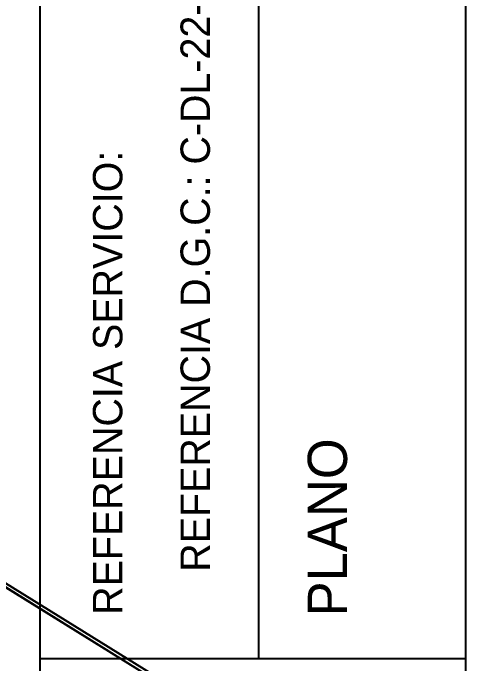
# Model space of a CAD drawing. Extents: x 747954 to 748544, y 4316381 to 4317408.
# Drawn here: x 748162.42 to 748185.85, y 4317274.91 to 4317308.06 of the extents above; entities that cross this region are included whole.
import ezdxf
from ezdxf.enums import TextEntityAlignment as Align

# ---------------------------------------------------------------- set-up
doc = ezdxf.new("R2010")
doc.units = 0
doc.linetypes.add('DASHED', pattern=[0])
doc.layers.get('0').update_dxf_attribs({"linetype": 'CONTINUOUS'})

msp = doc.modelspace()

# ---------------------------------------------------------------- linework, layer by layer
at = {"color": 0, "linetype": 'CONTINUOUS'}
for p, q in [((748174.94, 4317275.2), (748174.94, 4317394.48)), ((748163.8, 4317275.2), (748185.47, 4317275.2))]:
    msp.add_line(p, q, dxfattribs=at)
msp.add_lwpolyline([(748163.8, 4317228.19), (748163.8, 4317394.5), (748185.47, 4317394.5), (748185.47, 4317228.19)], close=True, dxfattribs=at)

# ---------------------------------------------------------------- texts
at = {"color": 0, "linetype": 'DASHED'}
for s, height, p in [('REFERENCIA D.G.C.: C-DL-22-VALENCIA', 1.5, (748171.7, 4317299.06)), ('REFERENCIA SERVICIO:', 1.5, (748167.24, 4317289.23)), ('PLANO', 2, (748178.43, 4317281.87))]:
    msp.add_text(s, height=height, rotation=90, dxfattribs=at).set_placement(p, align=Align.MIDDLE)

# ---------------------------------------------------------------- meshes
at = {"color": 0, "linetype": 'CONTINUOUS'}
mesh = msp.add_polyface(dxfattribs=at)
corners = [(747954.5, 4316381), (747954.5, 4316381), (747954.5, 4316571.962), (748262.5, 4316381), (747954.5, 4316746.493), (748544, 4316381), (747954.5, 4317407.5), (748544, 4317042.007), (748544, 4317407.5)]
mesh.append_faces([[corners[k] for k in face] for face in [(0, 1, 3, 2), (2, 3, 5, 4), (4, 5, 7, 6), (6, 7, 8, 8)]], dxfattribs={"vtx0": -1, "vtx2": -1, "color": 0})
mesh = msp.add_polyface(dxfattribs=at)
corners = [(747964.5, 4317221), (747964.5, 4317221), (747964.5, 4317395.271), (748245.58, 4317221), (747964.5, 4317401.5), (748245.58, 4317227.229), (748245.58, 4317401.5)]
mesh.append_faces([[corners[k] for k in face] for face in [(0, 1, 3, 2), (2, 3, 5, 4), (4, 5, 6, 6)]], dxfattribs={"vtx0": -1, "vtx2": -1, "color": 0})

doc.saveas('drawing.dxf')
